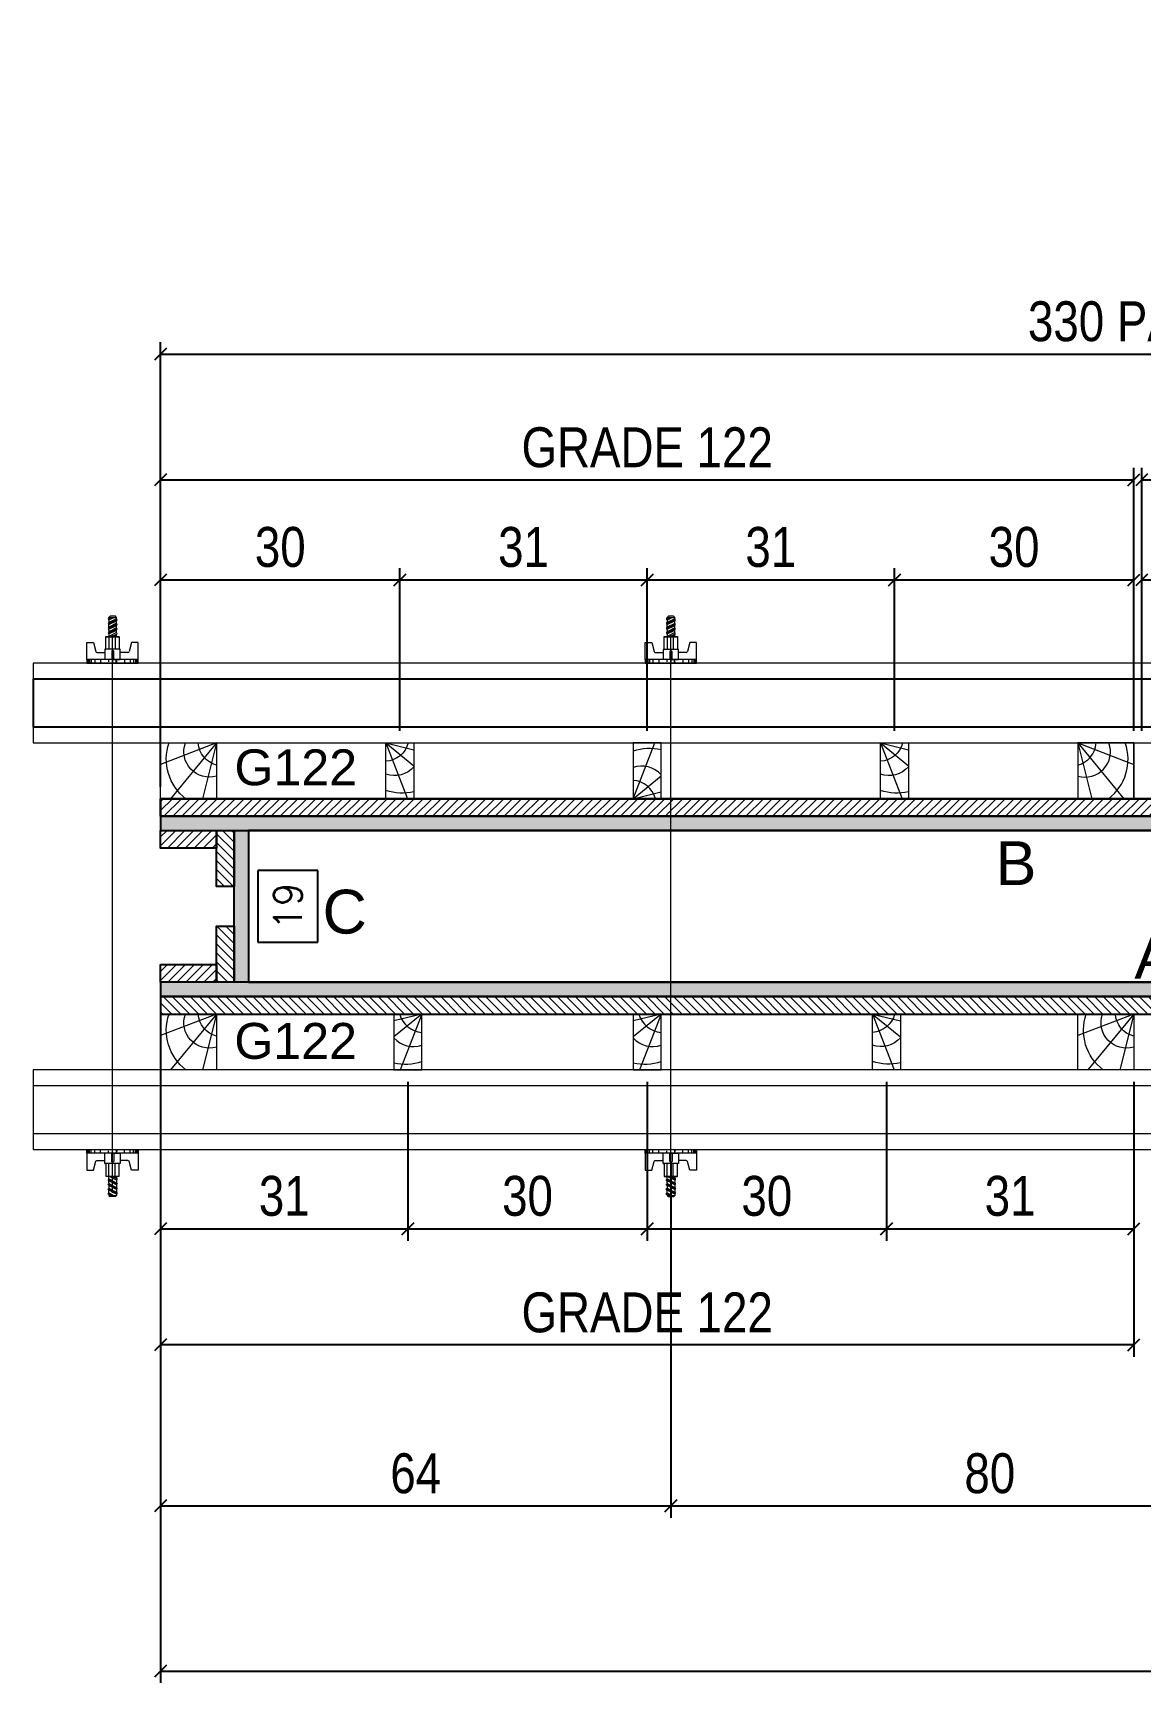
# Model space of a CAD drawing. Extents: x 2949 to 9203, y -16089 to 12527.
# Drawn here: x 4854.2 to 5131.9, y -7687.2 to -7269.7 of the extents above; entities that cross this region are included whole.
import ezdxf
from ezdxf.enums import TextEntityAlignment as Align

# ---------------------------------------------------------------- set-up
doc = ezdxf.new("R2010")
doc.units = 0
for name, color, linetype, lineweight in [('CONCRETO', 251, 'Continuous', 25), ('Hachura', 251, 'Continuous', 9), ('Madeira', 126, 'Continuous', 18), ('Perfil Metálico', 224, 'Continuous', 18), ('Texto Seção', 7, 'Continuous', 15)]:
    doc.layers.add(name, color=color, linetype=linetype, lineweight=lineweight)
for name, color, linetype in [('COTA', 241, 'Continuous'), ('MEIO_PONT', 93, 'Continuous'), ('Painéis', 200, 'Continuous'), ('SARRAFO', 251, 'Continuous'), ('TEXTO_GERAL', 7, 'Continuous')]:
    doc.layers.add(name, color=color, linetype=linetype)
doc.styles.add('ARIAL', font='arial.ttf')
doc.styles.add('COTA TECNICA 2X', font='techl___.ttf', dxfattribs={"height": 10})
doc.styles.add('ROMANS', font='romans.shx')
doc.styles.add('SANSSERIF', font='sas_____.pfb')
doc.dimstyles.new('Cota Seção interna', dxfattribs={"dimtxt": 7, "dimasz": 6, "dimexe": 0.18, "dimexo": 2, "dimgap": -4, "dimtad": 3, "dimdec": 1, "dimlfac": 0.5, "dimzin": 12, "dimdsep": 46, "dimtxsty": 'ROMANS', "dimblk": 'ARCHTICK', "dimcen": 0.09, "dimse1": 1, "dimse2": 1, "dimsd1": 1, "dimsd2": 1, "dimclrd": 180, "dimclre": 5, "dimclrt": 1, "dimadec": 0, "dimazin": 3, "dimtfac": 1, "dimtdec": 1, "dimtofl": 0, "dimtmove": 0, "dimatfit": 3, "dimldrblk": 'ARCHTICK', "dimfxl": 1, "dimtolj": 1, "dimtzin": 0, "dimarcsym": 0})
doc.dimstyles.new('SECAO PILAR', dxfattribs={"dimtxt": 10, "dimasz": 3, "dimexe": 3, "dimexo": 3, "dimgap": 3, "dimtad": 1, "dimdec": 1, "dimlfac": 0.5, "dimzin": 12, "dimdsep": 46, "dimtxsty": 'COTA TECNICA 2X', "dimblk1": 'OBLIQUE', "dimblk2": 'OBLIQUE', "dimsah": 1, "dimcen": 0.9, "dimclrd": 256, "dimclre": 256, "dimclrt": 256, "dimadec": 1, "dimazin": 3, "dimtfac": 1, "dimtdec": 1, "dimtmove": 0, "dimatfit": 3, "dimfxl": 1, "dimtolj": 1, "dimtzin": 12, "dimarcsym": 0})

# ---------------------------------------------------------------- blocks, each defined once
blk = doc.blocks.new('*D2376')
at = {"layer": 'COTA', "color": 180, "lineweight": -2, "transparency": 16777216}
for p, q in [((4925.51, -7479.69), (4910.51, -7479.69)), ((4910.51, -7479.69), (4910.51, -7497.69)), ((4925.51, -7497.69), (4925.51, -7479.69)), ((4910.51, -7497.69), (4925.51, -7497.69))]:
    blk.add_line(p, q, dxfattribs=at)
at = {"layer": 'Defpoints', "color": 0, "transparency": 16777216}
for p in [(4908.5, -7469.69), (4929.51, -7469.69), (4908.5, -7507.69)]:
    blk.add_point(p, dxfattribs=at)
at = {"layer": 'COTA', "color": 1, "transparency": 16777216, "insert": (4918.01, -7488.69), "char_height": 7, "attachment_point": 5, "rotation": 90, "style": 'ROMANS'}
blk.add_mtext('\\A1;19', dxfattribs=at)
blk = doc.blocks.new('_ArchTick')
at = {"color": 0, "linetype": 'ByBlock', "const_width": 0.15}
blk.add_lwpolyline([(-0.5, -0.5), (0.5, 0.5)], dxfattribs=at)
blk = doc.blocks.new('*D2402')
at = {"layer": 'COTA', "color": 180, "lineweight": -2, "transparency": 16777216}
for p, q in [((5259.1, -7473.52), (5233.1, -7473.52)), ((5233.1, -7473.52), (5233.1, -7488.52)), ((5259.1, -7488.52), (5259.1, -7473.52)), ((5233.1, -7488.52), (5259.1, -7488.52))]:
    blk.add_line(p, q, dxfattribs=at)
at = {"layer": 'Defpoints', "color": 0, "transparency": 16777216}
for p in [(4908.1, -7492.52), (4908.1, -7507.69), (5584.1, -7507.69)]:
    blk.add_point(p, dxfattribs=at)
at = {"layer": 'COTA', "color": 1, "transparency": 16777216, "insert": (5246.1, -7481.02), "char_height": 7, "attachment_point": 5, "style": 'ROMANS'}
blk.add_mtext('\\A1;338', dxfattribs=at)
blk = doc.blocks.new('C')
at = {"layer": 'Hachura', "color": 0}
for p, q in [((0, 3.22), (0, -3.22)), ((0.45, 3.22), (0, 3.22)), ((0.46, 3.16), (0, 3.16)), ((0.46, 3.05), (0, 3.05)), ((0.46, 2.88), (0, 2.88)), ((0, 2.75), (0, -1.16)), ((0.46, 2.65), (0, 2.65)), ((0.46, 2.23), (0, 2.23)), ((0.45, -3.23), (0.45, 3.22)), ((0.45, 3.22), (2.58, 3.22)), ((2.58, 2.39), (1.47, 2.09)), ((2.58, 3.22), (2.58, 2.39)), ((0.46, 1.51), (0, 1.51)), ((0.39, 0.49), (0.17, 0.49)), ((1.74, 0.97), (0.45, 0.97)), ((1.45, 0.1), (0.45, 0.1)), ((1.35, 1.94), (1.35, 0.96)), ((1.74, -0.97), (1.74, 0.97)), ((1.74, 0.97), (1.74, 0.84)), ((1.74, 0.97), (1.74, 0.84)), ((1.74, 0.84), (3.35, 0.84)), ((3.35, 0.45), (1.74, 0.45)), ((3.32, 0.84), (3.32, -0.84)), ((3.35, 0.84), (3.35, -0.84)), ((3.68, 0.45), (3.35, 0.45)), ((3.84, -0.52), (3.35, 0.45)), ((3.35, 0.06), (3.67, -0.57)), ((3.68, 0.45), (4.16, -0.52)), ((3.72, 0.5), (4.25, -0.57)), ((4.37, -0.55), (3.83, 0.53)), ((4.15, 0.45), (3.93, 0.45)), ((4.42, -0.52), (3.93, 0.45)), ((4.15, 0.45), (4.26, 0.45)), ((4.26, 0.45), (4.74, -0.52)), ((4.3, 0.5), (4.83, -0.57)), ((4.95, -0.55), (4.41, 0.53)), ((4.51, 0.45), (4.84, 0.45)), ((5, -0.52), (4.51, 0.45)), ((4.84, 0.45), (5.32, -0.52)), ((4.88, 0.5), (5.41, -0.57)), ((5.53, -0.55), (4.99, 0.53)), ((5.58, -0.52), (5.09, 0.45)), ((5.42, 0.45), (5.09, 0.45)), ((5.58, -0.52), (5.09, 0.45)), ((5.42, 0.45), (5.74, -0.19)), ((5.46, 0.5), (5.74, -0.07)), ((5.74, 0.19), (5.57, 0.53)), ((5.74, 0.32), (5.68, 0.45)), ((5.68, 0.45), (5.74, 0.45)), ((5.74, 0.45), (5.9, 0.29)), ((5.74, 0.45), (5.74, -0.52)), ((5.9, -0.36), (5.9, 0.29)), ((0.45, 0), (0, 0)), ((0.46, -1.52), (0, -1.52)), ((0.08, -0.48), (0.29, -0.48)), ((0.29, -0.48), (0.4, -0.48)), ((0.45, 0), (0.45, -0.97)), ((0.45, -0.16), (1.45, -0.16)), ((0.45, -0.65), (0.45, -0.32)), ((0.45, -3.23), (0.45, -0.65)), ((0.45, -0.97), (1.74, -0.97)), ((1.35, -1.94), (1.35, -0.97)), ((3.35, -0.32), (1.74, -0.32)), ((3.35, -0.84), (1.74, -0.84)), ((3.35, -0.07), (3.58, -0.52)), ((3.35, -0.52), (3.58, -0.52)), ((3.84, -0.52), (4.16, -0.52)), ((4.42, -0.52), (4.74, -0.52)), ((4.63, -0.52), (4.74, -0.52)), ((5, -0.52), (5.32, -0.52)), ((5.58, -0.52), (5.74, -0.52)), ((5.74, -0.52), (5.9, -0.36)), ((5.74, -0.52), (5.74, -0.52)), ((0.46, -2.23), (0, -2.23)), ((0.46, -2.65), (0, -2.65)), ((0.46, -2.88), (0, -2.88)), ((0.46, -3.05), (0, -3.05)), ((0.46, -3.16), (0, -3.16)), ((0, -3.22), (2.57, -3.22)), ((2.58, -2.39), (1.47, -2.1)), ((2.58, -3.23), (2.58, -2.39))]:
    blk.add_line(p, q, dxfattribs=at)
for centre, radius, start, end in [((1.52, 1.94), 0.161, 104.7436, 180), ((1.44, -0.03), 0.129, 272.695, 87.305), ((3.81, 0.39), 0.143, 25.5688, 154.4312), ((4.39, 0.39), 0.143, 25.5688, 154.4312), ((4.97, 0.39), 0.143, 25.5688, 154.4312), ((5.55, 0.39), 0.143, 25.5688, 154.4312), ((0.17, -0.37), 0.174, 221.744, 317.8592), ((1.52, -1.94), 0.161, 180, 255.2564), ((3.71, -0.4), 0.174, 222.1408, 318.256), ((4.29, -0.4), 0.174, 222.1408, 318.256), ((4.87, -0.4), 0.174, 222.1408, 318.256), ((5.45, -0.4), 0.174, 222.1408, 318.256), ((5.61, -0.4), 0.174, 317.8592, 318.256)]:
    blk.add_arc(centre, radius, start, end, dxfattribs=at)
blk = doc.blocks.new('_Oblique')
at = {"color": 0, "linetype": 'ByBlock', "lineweight": -2}
blk.add_line((-0.5, -0.5), (0.5, 0.5), dxfattribs=at)
blk = doc.blocks.new('*D2403')
at = {"layer": 'COTA', "lineweight": -2, "transparency": 16777216}
for p, q in [((4886.1, -7458.69), (4886.1, -7347.21)), ((5546.1, -7458.69), (5546.1, -7347.21)), ((4886.1, -7350.21), (5546.1, -7350.21))]:
    blk.add_line(p, q, dxfattribs=at)
at = {"layer": 'Defpoints', "color": 0, "transparency": 16777216}
for p in [(5546.1, -7350.21), (4886.1, -7461.69), (5546.1, -7461.69)]:
    blk.add_point(p, dxfattribs=at)
at = {"layer": 'COTA', "lineweight": -2, "transparency": 16777216, "xscale": 3, "yscale": 3, "zscale": 3, "rotation": 180}
blk.add_blockref('_Oblique', (4886.1, -7350.21), dxfattribs=at)
at = {"layer": 'COTA', "lineweight": -2, "transparency": 16777216, "xscale": 3, "yscale": 3, "zscale": 3}
blk.add_blockref('_Oblique', (5546.1, -7350.21), dxfattribs=at)
at = {"layer": 'COTA', "transparency": 16777216, "insert": (5135.1, -7341.99), "char_height": 10, "attachment_point": 5, "style": 'COTA TECNICA 2X'}
blk.add_mtext('\\A1;330 PAINEL', dxfattribs=at)
blk = doc.blocks.new('PONTALETE')
at = {"layer": 'Madeira'}
for q in [(2.71, 7), (7, 5.76), (7, 1.74)]:
    blk.add_line((0, 0), q, dxfattribs=at)
blk.add_lwpolyline([(0, 0), (7, 0), (7, 7), (0, 7)], close=True, dxfattribs=at)
for centre, radius, start, end in [((2.04, 0.06), 6.23, 37.2818, 109.0913), ((1.09, 0.9), 3.19, 343.603, 109.9847), ((-0.21, -0.78), 3.09, 14.6322, 86.0383)]:
    blk.add_arc(centre, radius, start, end, dxfattribs=at)
blk = doc.blocks.new('MEIO PONTALETE')
at = {"layer": 'Madeira'}
for q in [(2.71, 7), (3.5, 2.88), (3.5, 0.87)]:
    blk.add_line((0, 0), q, dxfattribs=at)
blk.add_lwpolyline([(0, 0), (3.5, 0), (3.5, 7), (0, 7)], close=True, dxfattribs=at)
for centre, radius, start, end in [((2.04, 0.06), 6.23, 76.4499, 109.0913), ((1.09, 0.9), 3.19, 40.9063, 109.9847), ((-0.21, -0.78), 3.09, 14.6322, 86.0383)]:
    blk.add_arc(centre, radius, start, end, dxfattribs=at)
blk = doc.blocks.new('*D2406')
at = {"layer": 'COTA', "lineweight": -2, "transparency": 16777216}
for p, q in [((4886.1, -7444.69), (4886.1, -7403.82)), ((4946.1, -7444.69), (4946.1, -7403.82)), ((4886.1, -7406.82), (4946.1, -7406.82))]:
    blk.add_line(p, q, dxfattribs=at)
at = {"layer": 'Defpoints', "color": 0, "transparency": 16777216}
for p in [(4946.1, -7406.82), (4886.1, -7447.69), (4946.1, -7447.69)]:
    blk.add_point(p, dxfattribs=at)
at = {"layer": 'COTA', "lineweight": -2, "transparency": 16777216, "xscale": 3, "yscale": 3, "zscale": 3, "rotation": 180}
blk.add_blockref('_Oblique', (4886.1, -7406.82), dxfattribs=at)
at = {"layer": 'COTA', "lineweight": -2, "transparency": 16777216, "xscale": 3, "yscale": 3, "zscale": 3}
blk.add_blockref('_Oblique', (4946.1, -7406.82), dxfattribs=at)
at = {"layer": 'COTA', "transparency": 16777216, "insert": (4916.1, -7398.6), "char_height": 10, "attachment_point": 5, "style": 'COTA TECNICA 2X'}
blk.add_mtext('\\A1;30', dxfattribs=at)
blk = doc.blocks.new('*D2407')
at = {"layer": 'COTA', "lineweight": -2, "transparency": 16777216}
for p, q in [((4946.1, -7444.69), (4946.1, -7403.82)), ((5008.1, -7444.69), (5008.1, -7403.82)), ((4946.1, -7406.82), (5008.1, -7406.82))]:
    blk.add_line(p, q, dxfattribs=at)
at = {"layer": 'Defpoints', "color": 0, "transparency": 16777216}
for p in [(5008.1, -7406.82), (4946.1, -7447.69), (5008.1, -7447.69)]:
    blk.add_point(p, dxfattribs=at)
at = {"layer": 'COTA', "lineweight": -2, "transparency": 16777216, "xscale": 3, "yscale": 3, "zscale": 3, "rotation": 180}
blk.add_blockref('_Oblique', (4946.1, -7406.82), dxfattribs=at)
at = {"layer": 'COTA', "lineweight": -2, "transparency": 16777216, "xscale": 3, "yscale": 3, "zscale": 3}
blk.add_blockref('_Oblique', (5008.1, -7406.82), dxfattribs=at)
at = {"layer": 'COTA', "transparency": 16777216, "insert": (4977.1, -7398.6), "char_height": 10, "attachment_point": 5, "style": 'COTA TECNICA 2X'}
blk.add_mtext('\\A1;31', dxfattribs=at)
blk = doc.blocks.new('*D2408')
at = {"layer": 'COTA', "lineweight": -2, "transparency": 16777216}
for p, q in [((5008.1, -7444.69), (5008.1, -7403.82)), ((5070.1, -7444.69), (5070.1, -7403.82)), ((5008.1, -7406.82), (5070.1, -7406.82))]:
    blk.add_line(p, q, dxfattribs=at)
at = {"layer": 'Defpoints', "color": 0, "transparency": 16777216}
for p in [(5070.1, -7406.82), (5008.1, -7447.69), (5070.1, -7447.69)]:
    blk.add_point(p, dxfattribs=at)
at = {"layer": 'COTA', "lineweight": -2, "transparency": 16777216, "xscale": 3, "yscale": 3, "zscale": 3, "rotation": 180}
blk.add_blockref('_Oblique', (5008.1, -7406.82), dxfattribs=at)
at = {"layer": 'COTA', "lineweight": -2, "transparency": 16777216, "xscale": 3, "yscale": 3, "zscale": 3}
blk.add_blockref('_Oblique', (5070.1, -7406.82), dxfattribs=at)
at = {"layer": 'COTA', "transparency": 16777216, "insert": (5039.1, -7398.6), "char_height": 10, "attachment_point": 5, "style": 'COTA TECNICA 2X'}
blk.add_mtext('\\A1;31', dxfattribs=at)
blk = doc.blocks.new('*D2409')
at = {"layer": 'COTA', "lineweight": -2, "transparency": 16777216}
for p, q in [((5070.1, -7444.69), (5070.1, -7403.82)), ((5130.1, -7444.69), (5130.1, -7403.82)), ((5070.1, -7406.82), (5130.1, -7406.82))]:
    blk.add_line(p, q, dxfattribs=at)
at = {"layer": 'Defpoints', "color": 0, "transparency": 16777216}
for p in [(5130.1, -7406.82), (5070.1, -7447.69), (5130.1, -7447.69)]:
    blk.add_point(p, dxfattribs=at)
at = {"layer": 'COTA', "lineweight": -2, "transparency": 16777216, "xscale": 3, "yscale": 3, "zscale": 3, "rotation": 180}
blk.add_blockref('_Oblique', (5070.1, -7406.82), dxfattribs=at)
at = {"layer": 'COTA', "lineweight": -2, "transparency": 16777216, "xscale": 3, "yscale": 3, "zscale": 3}
blk.add_blockref('_Oblique', (5130.1, -7406.82), dxfattribs=at)
at = {"layer": 'COTA', "transparency": 16777216, "insert": (5100.1, -7398.6), "char_height": 10, "attachment_point": 5, "style": 'COTA TECNICA 2X'}
blk.add_mtext('\\A1;30', dxfattribs=at)
blk = doc.blocks.new('*D2410')
at = {"layer": 'COTA', "lineweight": -2, "transparency": 16777216}
for p, q in [((4886.1, -7444.69), (4886.1, -7378.7)), ((5130.1, -7444.69), (5130.1, -7378.7)), ((4886.1, -7381.7), (5130.1, -7381.7))]:
    blk.add_line(p, q, dxfattribs=at)
at = {"layer": 'Defpoints', "color": 0, "transparency": 16777216}
for p in [(5130.1, -7381.7), (4886.1, -7447.69), (5130.1, -7447.69)]:
    blk.add_point(p, dxfattribs=at)
at = {"layer": 'COTA', "lineweight": -2, "transparency": 16777216, "xscale": 3, "yscale": 3, "zscale": 3, "rotation": 180}
blk.add_blockref('_Oblique', (4886.1, -7381.7), dxfattribs=at)
at = {"layer": 'COTA', "lineweight": -2, "transparency": 16777216, "xscale": 3, "yscale": 3, "zscale": 3}
blk.add_blockref('_Oblique', (5130.1, -7381.7), dxfattribs=at)
at = {"layer": 'COTA', "transparency": 16777216, "insert": (5008.1, -7373.6), "char_height": 10, "attachment_point": 5, "style": 'COTA TECNICA 2X'}
blk.add_mtext('\\A1;GRADE 122', dxfattribs=at)
blk = doc.blocks.new('*D2364')
at = {"layer": 'COTA', "lineweight": -2, "transparency": 16777216}
for p, q in [((4886.1, -7532.69), (4886.1, -7572.58)), ((4948.1, -7532.69), (4948.1, -7572.58)), ((4886.1, -7569.58), (4948.1, -7569.58))]:
    blk.add_line(p, q, dxfattribs=at)
at = {"layer": 'Defpoints', "color": 0, "transparency": 16777216}
for p in [(4886.1, -7529.69), (4948.1, -7529.69), (4948.1, -7569.58)]:
    blk.add_point(p, dxfattribs=at)
at = {"layer": 'COTA', "lineweight": -2, "transparency": 16777216, "xscale": 3, "yscale": 3, "zscale": 3, "rotation": 180}
blk.add_blockref('_Oblique', (4886.1, -7569.58), dxfattribs=at)
at = {"layer": 'COTA', "lineweight": -2, "transparency": 16777216, "xscale": 3, "yscale": 3, "zscale": 3}
blk.add_blockref('_Oblique', (4948.1, -7569.58), dxfattribs=at)
at = {"layer": 'COTA', "transparency": 16777216, "insert": (4917.1, -7561.36), "char_height": 10, "attachment_point": 5, "style": 'COTA TECNICA 2X'}
blk.add_mtext('\\A1;31', dxfattribs=at)
blk = doc.blocks.new('*D2365')
at = {"layer": 'COTA', "lineweight": -2, "transparency": 16777216}
for p, q in [((4948.1, -7532.69), (4948.1, -7572.58)), ((5008.1, -7532.69), (5008.1, -7572.58)), ((4948.1, -7569.58), (5008.1, -7569.58))]:
    blk.add_line(p, q, dxfattribs=at)
at = {"layer": 'Defpoints', "color": 0, "transparency": 16777216}
for p in [(4948.1, -7529.69), (5008.1, -7529.69), (5008.1, -7569.58)]:
    blk.add_point(p, dxfattribs=at)
at = {"layer": 'COTA', "lineweight": -2, "transparency": 16777216, "xscale": 3, "yscale": 3, "zscale": 3, "rotation": 180}
blk.add_blockref('_Oblique', (4948.1, -7569.58), dxfattribs=at)
at = {"layer": 'COTA', "lineweight": -2, "transparency": 16777216, "xscale": 3, "yscale": 3, "zscale": 3}
blk.add_blockref('_Oblique', (5008.1, -7569.58), dxfattribs=at)
at = {"layer": 'COTA', "transparency": 16777216, "insert": (4978.1, -7561.36), "char_height": 10, "attachment_point": 5, "style": 'COTA TECNICA 2X'}
blk.add_mtext('\\A1;30', dxfattribs=at)
blk = doc.blocks.new('*D2366')
at = {"layer": 'COTA', "lineweight": -2, "transparency": 16777216}
for p, q in [((5008.1, -7532.69), (5008.1, -7572.58)), ((5068.1, -7532.69), (5068.1, -7572.58)), ((5008.1, -7569.58), (5068.1, -7569.58))]:
    blk.add_line(p, q, dxfattribs=at)
at = {"layer": 'Defpoints', "color": 0, "transparency": 16777216}
for p in [(5008.1, -7529.69), (5068.1, -7529.69), (5068.1, -7569.58)]:
    blk.add_point(p, dxfattribs=at)
at = {"layer": 'COTA', "lineweight": -2, "transparency": 16777216, "xscale": 3, "yscale": 3, "zscale": 3, "rotation": 180}
blk.add_blockref('_Oblique', (5008.1, -7569.58), dxfattribs=at)
at = {"layer": 'COTA', "lineweight": -2, "transparency": 16777216, "xscale": 3, "yscale": 3, "zscale": 3}
blk.add_blockref('_Oblique', (5068.1, -7569.58), dxfattribs=at)
at = {"layer": 'COTA', "transparency": 16777216, "insert": (5038.1, -7561.36), "char_height": 10, "attachment_point": 5, "style": 'COTA TECNICA 2X'}
blk.add_mtext('\\A1;30', dxfattribs=at)
blk = doc.blocks.new('*D2367')
at = {"layer": 'COTA', "lineweight": -2, "transparency": 16777216}
for p, q in [((5068.1, -7532.69), (5068.1, -7572.58)), ((5130.1, -7532.69), (5130.1, -7572.58)), ((5068.1, -7569.58), (5130.1, -7569.58))]:
    blk.add_line(p, q, dxfattribs=at)
at = {"layer": 'Defpoints', "color": 0, "transparency": 16777216}
for p in [(5068.1, -7529.69), (5130.1, -7529.69), (5130.1, -7569.58)]:
    blk.add_point(p, dxfattribs=at)
at = {"layer": 'COTA', "lineweight": -2, "transparency": 16777216, "xscale": 3, "yscale": 3, "zscale": 3, "rotation": 180}
blk.add_blockref('_Oblique', (5068.1, -7569.58), dxfattribs=at)
at = {"layer": 'COTA', "lineweight": -2, "transparency": 16777216, "xscale": 3, "yscale": 3, "zscale": 3}
blk.add_blockref('_Oblique', (5130.1, -7569.58), dxfattribs=at)
at = {"layer": 'COTA', "transparency": 16777216, "insert": (5099.1, -7561.36), "char_height": 10, "attachment_point": 5, "style": 'COTA TECNICA 2X'}
blk.add_mtext('\\A1;31', dxfattribs=at)
blk = doc.blocks.new('*D2368')
at = {"layer": 'COTA', "lineweight": -2, "transparency": 16777216}
for p, q in [((4886.1, -7532.69), (4886.1, -7601.69)), ((5130.1, -7532.69), (5130.1, -7601.69)), ((5130.1, -7598.69), (4886.1, -7598.69))]:
    blk.add_line(p, q, dxfattribs=at)
at = {"layer": 'Defpoints', "color": 0, "transparency": 16777216}
for p in [(4886.1, -7529.69), (5130.1, -7529.69), (4886.1, -7598.69)]:
    blk.add_point(p, dxfattribs=at)
at = {"layer": 'COTA', "lineweight": -2, "transparency": 16777216, "xscale": 3, "yscale": 3, "zscale": 3, "rotation": 180}
blk.add_blockref('_Oblique', (4886.1, -7598.69), dxfattribs=at)
at = {"layer": 'COTA', "lineweight": -2, "transparency": 16777216, "xscale": 3, "yscale": 3, "zscale": 3}
blk.add_blockref('_Oblique', (5130.1, -7598.69), dxfattribs=at)
at = {"layer": 'COTA', "transparency": 16777216, "insert": (5008.1, -7590.59), "char_height": 10, "attachment_point": 5, "style": 'COTA TECNICA 2X'}
blk.add_mtext('\\A1;GRADE 122', dxfattribs=at)
blk = doc.blocks.new('*D2371')
at = {"layer": 'COTA', "lineweight": -2, "transparency": 16777216}
for p, q in [((5132.1, -7444.69), (5132.1, -7378.7)), ((5292.1, -7444.69), (5292.1, -7378.7)), ((5132.1, -7381.7), (5292.1, -7381.7))]:
    blk.add_line(p, q, dxfattribs=at)
at = {"layer": 'Defpoints', "color": 0, "transparency": 16777216}
for p in [(5292.1, -7381.7), (5132.1, -7447.69), (5292.1, -7447.69)]:
    blk.add_point(p, dxfattribs=at)
at = {"layer": 'COTA', "lineweight": -2, "transparency": 16777216, "xscale": 3, "yscale": 3, "zscale": 3, "rotation": 180}
blk.add_blockref('_Oblique', (5132.1, -7381.7), dxfattribs=at)
at = {"layer": 'COTA', "lineweight": -2, "transparency": 16777216, "xscale": 3, "yscale": 3, "zscale": 3}
blk.add_blockref('_Oblique', (5292.1, -7381.7), dxfattribs=at)
at = {"layer": 'COTA', "transparency": 16777216, "insert": (5212.1, -7373.58), "char_height": 10, "attachment_point": 5, "style": 'COTA TECNICA 2X'}
blk.add_mtext('\\A1;GRADE 80', dxfattribs=at)
blk = doc.blocks.new('*D2373')
at = {"layer": 'COTA', "lineweight": -2, "transparency": 16777216}
for p, q in [((5132.1, -7444.69), (5132.1, -7403.82)), ((5186.1, -7444.69), (5186.1, -7403.82)), ((5132.1, -7406.82), (5186.1, -7406.82))]:
    blk.add_line(p, q, dxfattribs=at)
at = {"layer": 'Defpoints', "color": 0, "transparency": 16777216}
for p in [(5186.1, -7406.82), (5132.1, -7447.69), (5186.1, -7447.69)]:
    blk.add_point(p, dxfattribs=at)
at = {"layer": 'COTA', "lineweight": -2, "transparency": 16777216, "xscale": 3, "yscale": 3, "zscale": 3, "rotation": 180}
blk.add_blockref('_Oblique', (5132.1, -7406.82), dxfattribs=at)
at = {"layer": 'COTA', "lineweight": -2, "transparency": 16777216, "xscale": 3, "yscale": 3, "zscale": 3}
blk.add_blockref('_Oblique', (5186.1, -7406.82), dxfattribs=at)
at = {"layer": 'COTA', "transparency": 16777216, "insert": (5159.1, -7398.75), "char_height": 10, "attachment_point": 5, "style": 'COTA TECNICA 2X'}
blk.add_mtext('\\A1;27', dxfattribs=at)
blk = doc.blocks.new('*D2397')
at = {"layer": 'COTA', "lineweight": -2, "transparency": 16777216}
for p, q in [((4886.1, -7532.69), (4886.1, -7642.05)), ((5014.02, -7552.69), (5014.02, -7642.05)), ((4886.1, -7639.05), (5014.02, -7639.05))]:
    blk.add_line(p, q, dxfattribs=at)
at = {"layer": 'Defpoints', "color": 0, "transparency": 16777216}
for p in [(4886.1, -7529.69), (5014.02, -7549.69), (5014.02, -7639.05)]:
    blk.add_point(p, dxfattribs=at)
at = {"layer": 'COTA', "lineweight": -2, "transparency": 16777216, "xscale": 3, "yscale": 3, "zscale": 3, "rotation": 180}
blk.add_blockref('_Oblique', (4886.1, -7639.05), dxfattribs=at)
at = {"layer": 'COTA', "lineweight": -2, "transparency": 16777216, "xscale": 3, "yscale": 3, "zscale": 3}
blk.add_blockref('_Oblique', (5014.02, -7639.05), dxfattribs=at)
at = {"layer": 'COTA', "transparency": 16777216, "insert": (4950.06, -7630.95), "char_height": 10, "attachment_point": 5, "style": 'COTA TECNICA 2X'}
blk.add_mtext('\\A1;64', dxfattribs=at)
blk = doc.blocks.new('*D2398')
at = {"layer": 'COTA', "linetype": 'ByBlock', "lineweight": -2, "transparency": 16777216}
for p, q in [((5014.02, -7552.69), (5014.02, -7642.05)), ((5174.02, -7552.69), (5174.02, -7642.05)), ((5014.02, -7639.05), (5174.02, -7639.05))]:
    blk.add_line(p, q, dxfattribs=at)
at = {"layer": 'Defpoints', "color": 0, "linetype": 'ByBlock', "transparency": 16777216}
for p in [(5014.02, -7549.69), (5174.02, -7549.69), (5174.02, -7639.05)]:
    blk.add_point(p, dxfattribs=at)
at = {"layer": 'COTA', "linetype": 'ByBlock', "lineweight": -2, "transparency": 16777216, "xscale": 3, "yscale": 3, "zscale": 3, "rotation": 180}
blk.add_blockref('_Oblique', (5014.02, -7639.05), dxfattribs=at)
at = {"layer": 'COTA', "linetype": 'ByBlock', "lineweight": -2, "transparency": 16777216, "xscale": 3, "yscale": 3, "zscale": 3}
blk.add_blockref('_Oblique', (5174.02, -7639.05), dxfattribs=at)
at = {"layer": 'COTA', "linetype": 'ByBlock', "transparency": 16777216, "insert": (5094.02, -7630.93), "char_height": 10, "attachment_point": 5, "style": 'COTA TECNICA 2X'}
blk.add_mtext('\\A1;80', dxfattribs=at)
blk = doc.blocks.new('*D2401')
at = {"layer": 'COTA', "linetype": 'ByBlock', "lineweight": -2, "transparency": 16777216}
for p, q in [((4886.1, -7510.69), (4886.1, -7683.48)), ((5606.1, -7510.69), (5606.1, -7683.48)), ((4886.1, -7680.48), (5606.1, -7680.48))]:
    blk.add_line(p, q, dxfattribs=at)
at = {"layer": 'Defpoints', "color": 0, "linetype": 'ByBlock', "transparency": 16777216}
for p in [(4886.1, -7507.69), (5606.1, -7507.69), (5606.1, -7680.48)]:
    blk.add_point(p, dxfattribs=at)
at = {"layer": 'COTA', "linetype": 'ByBlock', "lineweight": -2, "transparency": 16777216, "xscale": 3, "yscale": 3, "zscale": 3, "rotation": 180}
blk.add_blockref('_Oblique', (4886.1, -7680.48), dxfattribs=at)
at = {"layer": 'COTA', "linetype": 'ByBlock', "lineweight": -2, "transparency": 16777216, "xscale": 3, "yscale": 3, "zscale": 3}
blk.add_blockref('_Oblique', (5606.1, -7680.48), dxfattribs=at)
at = {"layer": 'COTA', "linetype": 'ByBlock', "transparency": 16777216, "insert": (5246.1, -7672.26), "char_height": 10, "attachment_point": 5, "style": 'COTA TECNICA 2X'}
blk.add_mtext('\\A1;360 PAINEL', dxfattribs=at)

msp = doc.modelspace()

# ---------------------------------------------------------------- hatches: boundary and pattern name
at = {"layer": 'Hachura'}
h = msp.add_hatch(dxfattribs=at)
h.set_pattern_fill('ANSI31', color=256, scale=0.5, angle=360, style=0)
h.set_pattern_definition([(45, (15430.4696, 15537.5862), (-1.12253202, 1.12253202), [])])
h.paths.add_polyline_path([(4886.1, -7466.09), (4886.1, -7461.69), (5546.1, -7461.69), (5546.1, -7466.09)])
h = msp.add_hatch(color=256, dxfattribs=at)
h.dxf.hatch_style = 1
h.paths.add_polyline_path([(4886.1, -7469.69), (5546.1, -7469.69), (5546.1, -7466.09), (4886.1, -7466.09)])
h = msp.add_hatch(dxfattribs=at)
h.set_pattern_fill('ANSI31', color=256, scale=0.5, angle=180, style=0)
h.set_pattern_definition([(225, (-3890.434, -30138.0301), (1.12253202, -1.12253202), [])])
h.paths.add_polyline_path([(4900.1, -7474.09), (4900.1, -7469.69), (4886.1, -7469.69), (4886.1, -7474.09)])
h = msp.add_hatch(dxfattribs=at)
h.set_pattern_fill('ANSI31', color=256, scale=0.5, angle=90, style=0)
h.set_pattern_definition([(135, (-16961.6904, 2384.7299), (-1.12253202, -1.12253202), [])])
h.paths.add_polyline_path([(4900.1, -7483.69), (4904.5, -7483.69), (4904.5, -7469.69), (4900.1, -7469.69)])
h = msp.add_hatch(color=256, dxfattribs=at)
h.dxf.hatch_style = 1
h.paths.add_polyline_path([(4908.1, -7507.69), (4904.5, -7507.69), (4904.5, -7469.69), (4908.1, -7469.69)])
h = msp.add_hatch(dxfattribs=at)
h.set_pattern_fill('ANSI31', color=256, scale=0.5, angle=90, style=0)
h.set_pattern_definition([(135, (-16961.6904, 2408.7299), (-1.12253202, -1.12253202), [])])
h.paths.add_polyline_path([(4900.1, -7507.69), (4904.5, -7507.69), (4904.5, -7493.69), (4900.1, -7493.69)])
h = msp.add_hatch(dxfattribs=at)
h.set_pattern_fill('ANSI31', color=256, scale=0.5, angle=180, style=0)
h.set_pattern_definition([(225, (-3890.434, -30104.4301), (1.12253202, -1.12253202), [])])
h.paths.add_polyline_path([(4900.1, -7507.69), (4900.1, -7503.29), (4886.1, -7503.29), (4886.1, -7507.69)])
h = msp.add_hatch(color=256, dxfattribs=at)
h.dxf.hatch_style = 1
h.paths.add_polyline_path([(5606.1, -7511.29), (5606.1, -7507.69), (4886.1, -7507.69), (4886.1, -7511.29)])
h = msp.add_hatch(dxfattribs=at)
h.set_pattern_fill('ANSI31', color=256, scale=0.5, angle=270, style=0)
h.set_pattern_definition([(315, (-2335.272, -18436.1247), (1.12253202, 1.12253202), [])])
h.paths.add_polyline_path([(4886.1, -7515.69), (4886.1, -7511.29), (5606.1, -7511.29), (5606.1, -7515.69)])

# ---------------------------------------------------------------- linework, layer by layer
at = {"layer": 'CONCRETO', "color": 2}
msp.add_lwpolyline([(5584.1, -7269.69), (5546.1, -7269.69), (5546.1, -7469.69), (4908.1, -7469.69), (4908.1, -7507.69), (5584.1, -7507.69)], close=True, dxfattribs=at)
at = {"layer": 'Hachura'}
for p, q in [((4874.02, -7560.5), (4874.03, -7420.69)), ((5014.02, -7560.5), (5014.03, -7420.7))]:
    msp.add_line(p, q, dxfattribs=at)
at = {"layer": 'Madeira'}
for points in [[(4886.1, -7461.69), (4886.1, -7447.69), (5130.1, -7447.69), (5130.1, -7461.69)], [(5606.1, -7515.69), (5606.1, -7529.69), (4886.1, -7529.69), (4886.1, -7515.69)], [(4886.1, -7529.69), (4886.1, -7515.69), (5130.1, -7515.69), (5130.1, -7529.69)]]:
    msp.add_lwpolyline(points, close=True, dxfattribs=at)
at = {"layer": 'Painéis'}
for points in [[(4886.1, -7469.69), (5546.1, -7469.69), (5546.1, -7466.09), (4886.1, -7466.09)], [(4908.1, -7507.69), (4904.5, -7507.69), (4904.5, -7469.69), (4908.1, -7469.69)], [(5606.1, -7511.29), (5606.1, -7507.69), (4886.1, -7507.69), (4886.1, -7511.29)]]:
    msp.add_lwpolyline(points, close=True, dxfattribs=at)
at = {"layer": 'Perfil Metálico'}
for points in [[(4854.17, -7427.69), (4854.17, -7447.69), (5538.1, -7447.69), (5538.1, -7427.69)], [(4854.17, -7529.69), (4854.17, -7549.69), (5644.43, -7549.69), (5644.43, -7529.69)], [(5644.43, -7545.69), (5644.43, -7533.69), (4854.17, -7533.69), (4854.17, -7545.69)]]:
    msp.add_lwpolyline(points, close=True, dxfattribs=at)
at = {"layer": 'SARRAFO'}
for points in [[(5538.1, -7443.69), (5538.1, -7431.69), (4854.17, -7431.69), (4854.17, -7443.69)], [(5546.1, -7461.69), (4886.1, -7461.69), (4886.1, -7466.09), (5546.1, -7466.09)], [(5546.1, -7461.69), (5546.1, -7466.09), (4886.1, -7466.09), (4886.1, -7461.69)], [(4886.1, -7469.69), (4900.1, -7469.69), (4900.1, -7474.09), (4886.1, -7474.09)], [(4904.5, -7469.69), (4904.5, -7483.69), (4900.1, -7483.69), (4900.1, -7469.69)], [(4904.5, -7493.69), (4904.5, -7507.69), (4900.1, -7507.69), (4900.1, -7493.69)], [(4886.1, -7503.29), (4900.1, -7503.29), (4900.1, -7507.69), (4886.1, -7507.69)], [(5606.1, -7511.29), (4886.1, -7511.29), (4886.1, -7515.69), (5606.1, -7515.69)], [(5606.1, -7511.29), (4886.1, -7511.29), (4886.1, -7515.69), (5606.1, -7515.69)]]:
    msp.add_lwpolyline(points, close=True, dxfattribs=at)

# ---------------------------------------------------------------- block references
at = {"layer": 'Hachura', "linetype": 'Continuous', "yscale": 2, "zscale": 2}
for p, xscale, rotation in [((4874.02, -7427.69), 2, 90.00000000000001), ((5014.01, -7427.7), 2, 90.00000000000001), ((4874.02, -7549.69), -2, 90), ((5014.01, -7549.7), -2, 90)]:
    msp.add_blockref('C', p, dxfattribs=dict(at, xscale=xscale, rotation=rotation))
at = {"layer": 'Madeira'}
for name, p, xscale, yscale, zscale, rotation in [('PONTALETE', (4900.1, -7447.69), -2, 2, 2, 90), ('MEIO PONTALETE', (4942.6, -7447.69), -1.999999997962732, 1.999999997962732, 1.999999997962732, 180), ('MEIO PONTALETE', (5066.6, -7447.69), -1.999999997962732, 1.999999997962732, 1.999999997962732, 180), ('PONTALETE', (5116.1, -7447.69), 2, 2, 2, 270)]:
    msp.add_blockref(name, p, dxfattribs=dict(at, xscale=xscale, yscale=yscale, zscale=zscale, rotation=rotation))
at = {"layer": 'Madeira', "xscale": 1.999999997962732, "yscale": 1.999999997962732, "zscale": 1.999999997962732}
msp.add_blockref('MEIO PONTALETE', (5004.6, -7461.69), dxfattribs=at)
at = {"layer": 'MEIO_PONT'}
for name, p, xscale, yscale, zscale, rotation in [('PONTALETE', (4900.1, -7515.69), -2, 2, 2, 90), ('MEIO PONTALETE', (4951.6, -7515.69), 1.999999997962732, 1.999999997962732, 1.999999997962732, 180), ('MEIO PONTALETE', (5011.6, -7515.69), 1.999999997962732, 1.999999997962732, 1.999999997962732, 180), ('MEIO PONTALETE', (5064.6, -7515.69), -1.999999997962732, 1.999999997962732, 1.999999997962732, 180), ('PONTALETE', (5130.1, -7515.69), -2, 2, 2, 90)]:
    msp.add_blockref(name, p, dxfattribs=dict(at, xscale=xscale, yscale=yscale, zscale=zscale, rotation=rotation))

# ---------------------------------------------------------------- texts
at = {"layer": 'Texto Seção', "color": 0, "linetype": 'Continuous', "style": 'SANSSERIF'}
msp.add_text('G122', height=9, dxfattribs=at).set_placement((4904.58, -7522.43), align=Align.MIDDLE_LEFT)
at = {"layer": 'TEXTO_GERAL', "color": 0, "linetype": 'Continuous', "style": 'SANSSERIF'}
msp.add_text('G122', height=9, dxfattribs=at).set_placement((4904.61, -7453.81), align=Align.MIDDLE_LEFT)
at = {"layer": 'TEXTO_GERAL', "style": 'ARIAL'}
for s, p in [('B', (5100.58, -7477.84)), ('C', (4932.26, -7490.01)), ('A', (5135.38, -7501.35))]:
    msp.add_text(s, height=11, dxfattribs=at).set_placement(p, align=Align.MIDDLE_CENTER)

# ---------------------------------------------------------------- dimensions: what is measured, and where the dimension line sits
at = {"layer": 'COTA'}
dim = msp.add_linear_dim(base=(5546.1, -7350.21), p1=(4886.1, -7461.69), p2=(5546.1, -7461.69), text='<> PAINEL', dimstyle='SECAO PILAR', dxfattribs=at)
dim.commit()
dim.dimension.update_dxf_attribs({"geometry": '*D2403', "text_midpoint": (5135.1, -7350.21), "dimtype": 160})
for base, p1, p2, picture, middle in [((5130.1, -7381.7), (4886.1, -7447.69), (5130.1, -7447.69), '*D2410', (5008.1, -7373.6)), ((5292.1, -7381.7), (5132.1, -7447.69), (5292.1, -7447.69), '*D2371', (5212.1, -7373.58))]:
    dim = msp.add_linear_dim(base=base, p1=p1, p2=p2, text='GRADE <>', dimstyle='SECAO PILAR', dxfattribs=at)
    dim.commit()
    dim.dimension.update_dxf_attribs({"geometry": picture, "text_midpoint": middle})
for base, p1, p2, picture, middle in [((4946.1, -7406.82), (4886.1, -7447.69), (4946.1, -7447.69), '*D2406', (4916.1, -7398.6)), ((5008.1, -7406.82), (4946.1, -7447.69), (5008.1, -7447.69), '*D2407', (4977.1, -7398.6)), ((5070.1, -7406.82), (5008.1, -7447.69), (5070.1, -7447.69), '*D2408', (5039.1, -7398.6)), ((5130.1, -7406.82), (5070.1, -7447.69), (5130.1, -7447.69), '*D2409', (5100.1, -7398.6)), ((5186.1, -7406.82), (5132.1, -7447.69), (5186.1, -7447.69), '*D2373', (5159.1, -7398.75)), ((5014.02, -7639.05), (4886.1, -7529.69), (5014.02, -7549.69), '*D2397', (4950.06, -7630.95))]:
    dim = msp.add_linear_dim(base=base, p1=p1, p2=p2, dimstyle='SECAO PILAR', dxfattribs=at)
    dim.commit()
    dim.dimension.update_dxf_attribs({"geometry": picture, "text_midpoint": middle})
for base, p1, p2, angle, picture, middle in [((4929.51, -7469.69), (4908.5, -7507.69), (4908.5, -7469.69), 90, '*D2376', (4929.51, -7488.69)), ((4908.1, -7492.52), (5584.1, -7507.69), (4908.1, -7507.69), 180, '*D2402', (5246.1, -7492.52))]:
    dim = msp.add_linear_dim(base=base, p1=p1, p2=p2, angle=angle, dimstyle='Cota Seção interna', dxfattribs=at)
    dim.commit()
    dim.dimension.update_dxf_attribs({"geometry": picture, "text_midpoint": middle, "dimtype": 160})
at = {"layer": 'COTA', "linetype": 'ByBlock'}
dim = msp.add_linear_dim(base=(5606.1, -7680.48), p1=(4886.1, -7507.69), p2=(5606.1, -7507.69), text='<> PAINEL', dimstyle='SECAO PILAR', override={"dimtmove": 1}, dxfattribs=at)
dim.commit()
dim.dimension.update_dxf_attribs({"geometry": '*D2401', "text_midpoint": (5246.1, -7672.26)})
at = {"layer": 'COTA'}
for base, p1, p2, picture, middle in [((4948.1, -7569.58), (4886.1, -7529.69), (4948.1, -7529.69), '*D2364', (4917.1, -7561.36)), ((5008.1, -7569.58), (4948.1, -7529.69), (5008.1, -7529.69), '*D2365', (4978.1, -7561.36)), ((5068.1, -7569.58), (5008.1, -7529.69), (5068.1, -7529.69), '*D2366', (5038.1, -7561.36)), ((5130.1, -7569.58), (5068.1, -7529.69), (5130.1, -7529.69), '*D2367', (5099.1, -7561.36))]:
    dim = msp.add_linear_dim(base=base, p1=p1, p2=p2, angle=180, dimstyle='SECAO PILAR', dxfattribs=at)
    dim.commit()
    dim.dimension.update_dxf_attribs({"geometry": picture, "text_midpoint": middle})
dim = msp.add_linear_dim(base=(4886.1, -7598.69), p1=(5130.1, -7529.69), p2=(4886.1, -7529.69), angle=180, text='GRADE <>', dimstyle='SECAO PILAR', dxfattribs=at)
dim.commit()
dim.dimension.update_dxf_attribs({"geometry": '*D2368', "text_midpoint": (5008.1, -7590.59)})
at = {"layer": 'COTA', "linetype": 'ByBlock'}
dim = msp.add_linear_dim(base=(5174.02, -7639.05), p1=(5014.02, -7549.69), p2=(5174.02, -7549.69), dimstyle='SECAO PILAR', override={"dimtmove": 1}, dxfattribs=at)
dim.commit()
dim.dimension.update_dxf_attribs({"geometry": '*D2398', "text_midpoint": (5094.02, -7630.93)})

doc.saveas('drawing.dxf')
